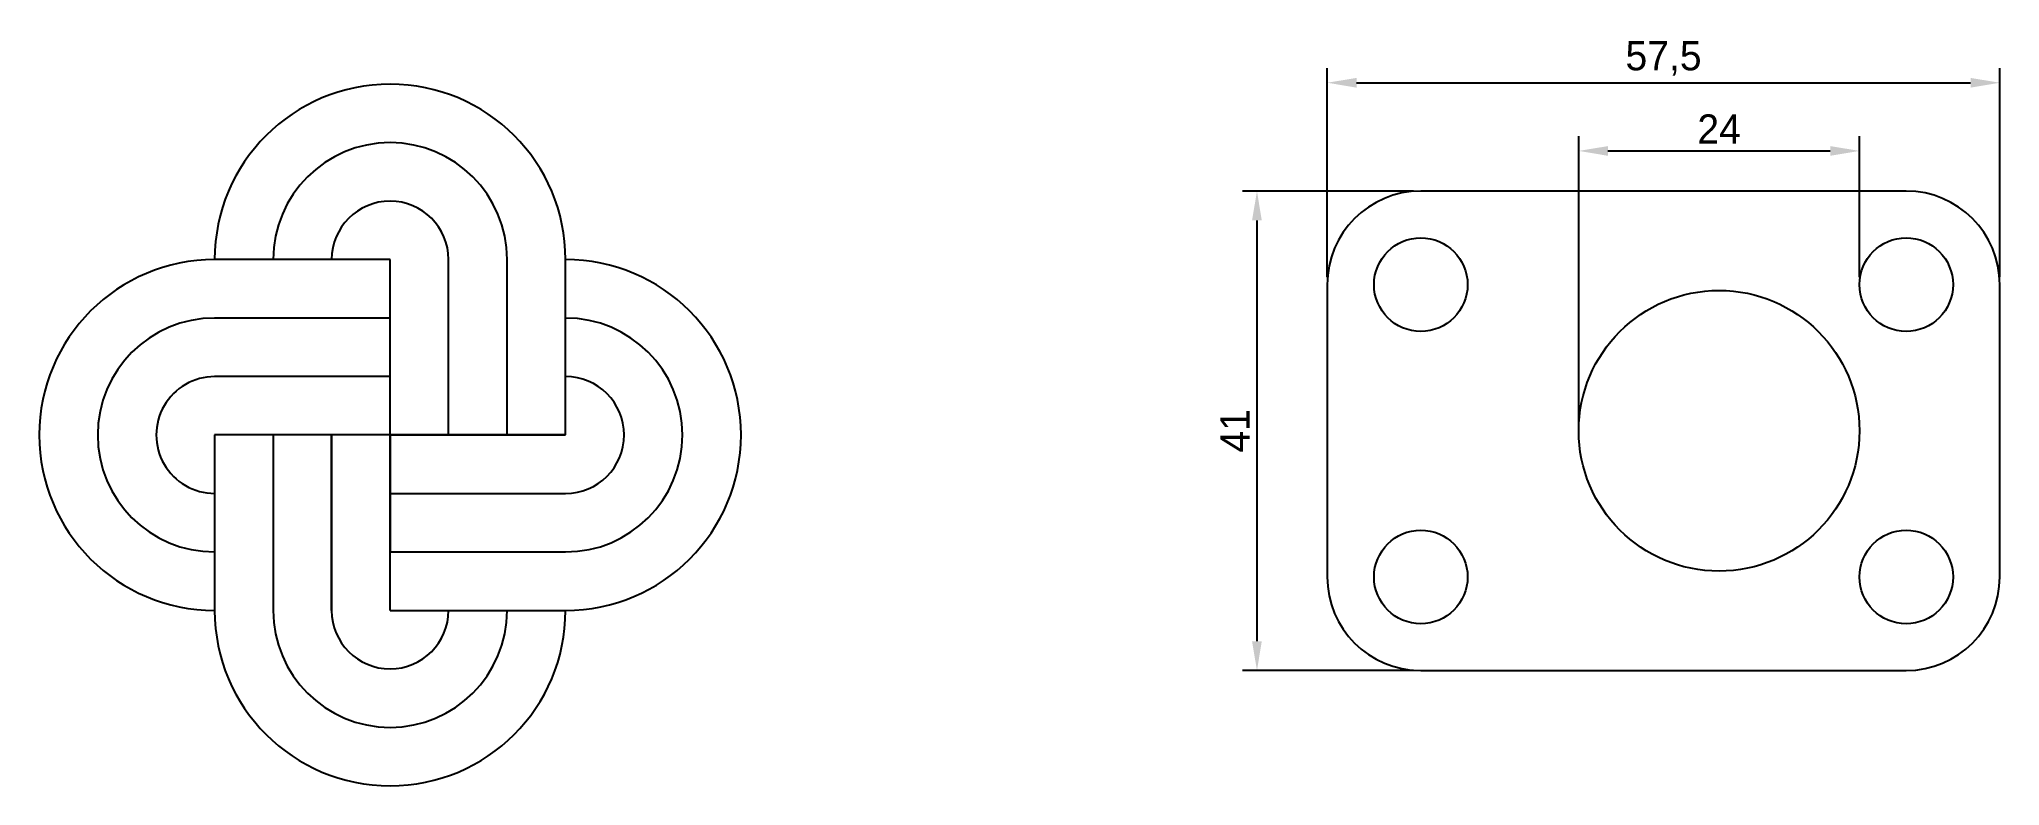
# Model space of a CAD drawing. Header units: millimetres. Extents: x 1675 to 1843, y 784 to 848.
import ezdxf

# ---------------------------------------------------------------- set-up
doc = ezdxf.new("R2010")
doc.units = ezdxf.units.MM
doc.dimstyles.new('ISO-25', dxfattribs={"dimtxt": 2.5, "dimasz": 2.5, "dimexe": 1.25, "dimexo": 0.625, "dimtad": 1, "dimtxsty": 'Standard', "dimcen": 2.5, "dimadec": 0, "dimazin": 0, "dimtfac": 1, "dimtmove": 0, "dimatfit": 3, "dimfxl": 1, "dimarcsym": 0})

# ---------------------------------------------------------------- blocks, each defined once
blk = doc.blocks.new('*D2')
at = {"color": 0, "lineweight": -2}
for p, q in [((1807.11, 815.07), (1807.11, 839.63)), ((1809.61, 838.38), (1828.61, 838.38)), ((1831.11, 827.57), (1831.11, 839.63))]:
    blk.add_line(p, q, dxfattribs=at)
at = {"color": 0}
for points in [[(1809.61, 838.79), (1809.61, 837.96), (1807.11, 838.38)], [(1828.61, 838.79), (1828.61, 837.96), (1831.11, 838.38)]]:
    blk.add_solid(points, dxfattribs=at)
at = {"layer": 'Defpoints', "color": 0}
for p in [(1831.11, 838.38), (1831.11, 826.94), (1807.11, 814.44)]:
    blk.add_point(p, dxfattribs=at)
at = {"color": 0, "insert": (1819.11, 840.25), "char_height": 2.5, "attachment_point": 5}
blk.add_mtext('24', dxfattribs=at)
blk = doc.blocks.new('*D3')
at = {"color": 0, "lineweight": -2}
for p, q in [((1785.61, 827.57), (1785.61, 845.46)), ((1843.11, 827.57), (1843.11, 845.46)), ((1788.11, 844.21), (1840.61, 844.21))]:
    blk.add_line(p, q, dxfattribs=at)
at = {"color": 0}
for points in [[(1788.11, 844.62), (1788.11, 843.79), (1785.61, 844.21)], [(1840.61, 844.62), (1840.61, 843.79), (1843.11, 844.21)]]:
    blk.add_solid(points, dxfattribs=at)
at = {"layer": 'Defpoints', "color": 0}
for p in [(1843.11, 844.21), (1785.61, 826.94), (1843.11, 826.94)]:
    blk.add_point(p, dxfattribs=at)
at = {"color": 0, "insert": (1814.36, 846.29), "char_height": 2.5, "attachment_point": 5}
blk.add_mtext('57,5', dxfattribs=at)
blk = doc.blocks.new('*D4')
at = {"color": 0, "lineweight": -2}
for p, q in [((1792.98, 834.94), (1778.35, 834.94)), ((1779.6, 832.44), (1779.6, 796.44)), ((1792.98, 793.94), (1778.35, 793.94))]:
    blk.add_line(p, q, dxfattribs=at)
at = {"color": 0}
for points in [[(1779.18, 832.44), (1780.01, 832.44), (1779.6, 834.94)], [(1779.18, 796.44), (1780.01, 796.44), (1779.6, 793.94)]]:
    blk.add_solid(points, dxfattribs=at)
at = {"layer": 'Defpoints', "color": 0}
for p in [(1793.61, 834.94), (1779.6, 793.94), (1793.61, 793.94)]:
    blk.add_point(p, dxfattribs=at)
at = {"color": 0, "insert": (1777.72, 814.44), "char_height": 2.5, "attachment_point": 5, "rotation": 90}
blk.add_mtext('41', dxfattribs=at)

msp = doc.modelspace()

# ---------------------------------------------------------------- linework, layer by layer
for p, q in [((1835.108, 834.944), (1793.608, 834.944)), ((1705.487, 829.085), (1690.487, 829.085)), ((1705.487, 799.085), (1705.487, 829.085)), ((1710.487, 814.085), (1710.487, 829.085)), ((1715.487, 814.085), (1715.487, 829.085)), ((1720.487, 814.085), (1720.487, 829.085)), ((1785.608, 826.944), (1785.608, 801.944)), ((1843.108, 801.944), (1843.108, 826.944)), ((1705.487, 824.085), (1690.487, 824.085)), ((1705.487, 819.085), (1705.487, 824.085)), ((1705.487, 819.085), (1690.487, 819.08)), ((1705.487, 814.085), (1705.487, 819.085)), ((1705.487, 814.085), (1705.487, 819.085)), ((1720.487, 814.085), (1690.487, 814.085)), ((1690.487, 814.085), (1690.487, 799.085)), ((1700.487, 814.085), (1695.487, 814.085)), ((1695.487, 814.085), (1695.487, 799.085)), ((1705.487, 814.085), (1700.487, 814.085)), ((1700.487, 814.085), (1700.487, 799.085)), ((1700.487, 799.085), (1700.487, 814.085)), ((1705.487, 814.085), (1720.487, 814.085)), ((1705.487, 814.085), (1710.487, 814.085)), ((1705.487, 814.085), (1705.487, 809.085)), ((1710.487, 814.085), (1715.487, 814.085)), ((1715.487, 814.085), (1720.487, 814.085)), ((1705.487, 809.085), (1720.487, 809.085)), ((1705.487, 809.085), (1705.487, 804.085)), ((1705.487, 804.085), (1720.487, 804.085)), ((1705.487, 799.085), (1720.487, 799.085)), ((1793.608, 793.944), (1835.108, 793.944))]:
    msp.add_line(p, q)
for centre, radius in [((1793.608, 826.944), 4), ((1835.108, 826.944), 4), ((1819.108, 814.444), 12), ((1793.608, 801.944), 4), ((1835.108, 801.944), 4)]:
    msp.add_circle(centre, radius)
for centre, radius, start, end in [((1705.487, 829.085), 15, 0, 180), ((1705.487, 829.085), 10, 0, 180), ((1793.608, 826.944), 8, 90, 180), ((1835.108, 826.944), 8, 360, 90), ((1705.487, 829.085), 5, 0, 180), ((1690.487, 814.085), 15, 90, 270), ((1720.487, 814.085), 15, 270, 90), ((1690.487, 814.085), 10, 90, 270), ((1720.487, 814.085), 10, 270, 90), ((1690.487, 814.085), 4.995, 89.99999, 270), ((1720.487, 814.085), 5, 270, 90), ((1793.608, 801.944), 8, 180, 270), ((1835.108, 801.944), 8, 270, 0), ((1705.487, 799.085), 15, 180, 0), ((1705.487, 799.085), 10, 180, 0), ((1705.487, 799.085), 5, 180, 0)]:
    msp.add_arc(centre, radius, start, end)

# ---------------------------------------------------------------- dimensions: what is measured, and where the dimension line sits
for base, p1, p2, picture, middle in [((1843.108, 844.208), (1785.608, 826.944), (1843.108, 826.944), '*D3', (1814.358, 846.292)), ((1831.108, 838.376), (1807.108, 814.444), (1831.108, 826.944), '*D2', (1819.108, 840.251))]:
    dim = msp.add_linear_dim(base=base, p1=p1, p2=p2, dimstyle='ISO-25')
    dim.commit()
    dim.dimension.update_dxf_attribs({"geometry": picture, "text_midpoint": middle})
dim = msp.add_linear_dim(base=(1779.597, 793.944), p1=(1793.608, 834.944), p2=(1793.608, 793.944), angle=90, dimstyle='ISO-25')
dim.commit()
dim.dimension.update_dxf_attribs({"geometry": '*D4', "text_midpoint": (1777.722, 814.444)})

doc.saveas('drawing.dxf')
